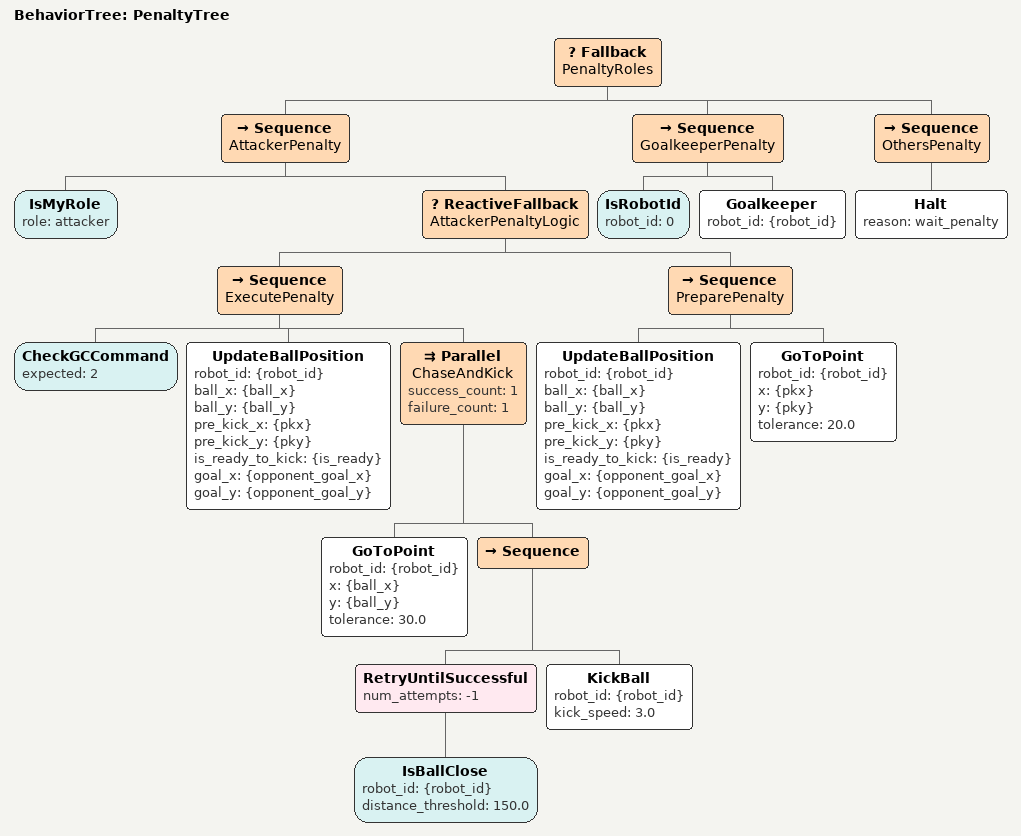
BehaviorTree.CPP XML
<root BTCPP_format="4">
    <BehaviorTree ID="PenaltyTree">
        <!-- O Fallback garante que o robô execute apenas o bloco correspondente ao seu papel -->
        <Fallback name="PenaltyRoles">

            <!-- 1. ATACANTE (O Cobrador do Pênalti)        -->
            <Sequence name="AttackerPenalty">
                <IsMyRole role="attacker"/>
                <ReactiveFallback name="AttackerPenaltyLogic">

                    <!-- AÇÃO B: O juiz apitou NORMAL_START (2). Vai pra bola e chuta! -->
                    <Sequence name="ExecutePenalty">
                        <CheckGCCommand expected="2"/>
                        <UpdateBallPosition robot_id="{robot_id}"
                                            ball_x="{ball_x}" ball_y="{ball_y}"
                                            pre_kick_x="{pkx}" pre_kick_y="{pky}"
                                            is_ready_to_kick="{is_ready}"
                                            goal_x="{opponent_goal_x}" goal_y="{opponent_goal_y}"/>

                        <Parallel name="ChaseAndKick" success_count="1" failure_count="1">
                            <GoToPoint robot_id="{robot_id}" x="{ball_x}" y="{ball_y}" tolerance="30.0"/>
                            <Sequence>
                                <RetryUntilSuccessful num_attempts="-1">
                                    <IsBallClose robot_id="{robot_id}" distance_threshold="150.0"/>
                                </RetryUntilSuccessful>
                                <!-- Velocidade máxima do pênalti pode chegar até 8.0 m/s dependendo das regras locais -->
                                <KickBall robot_id="{robot_id}" kick_speed="3.0"/>
                            </Sequence>
                        </Parallel>
                    </Sequence>

                    <!-- AÇÃO A: O juiz está em PREPARE_PENALTY (6 ou 7). Apenas se posiciona. -->
                    <Sequence name="PreparePenalty">
                        <UpdateBallPosition robot_id="{robot_id}"
                                            ball_x="{ball_x}" ball_y="{ball_y}"
                                            pre_kick_x="{pkx}" pre_kick_y="{pky}"
                                            is_ready_to_kick="{is_ready}"
                                            goal_x="{opponent_goal_x}" goal_y="{opponent_goal_y}"/>

                        <!-- Vai para a posição de pré-chute (pkx, pky) calculada pelo seu nó e aguarda -->
                        <GoToPoint robot_id="{robot_id}" x="{pkx}" y="{pky}" tolerance="20.0"/>
                    </Sequence>
                </ReactiveFallback>
            </Sequence>

            <!-- 2. GOLEIRO (Fica na nossa meta)            -->
            <Sequence name="GoalkeeperPenalty">
                <IsRobotId robot_id="0"/>
                <Goalkeeper robot_id="{robot_id}"/>
            </Sequence>

            <!-- 3. OUTROS ROBÔS (Zagueiros / Reservas)     -->
            <Sequence name="OthersPenalty">
                <Halt reason="wait_penalty"/>
            </Sequence>

        </Fallback>
    </BehaviorTree>
</root>
